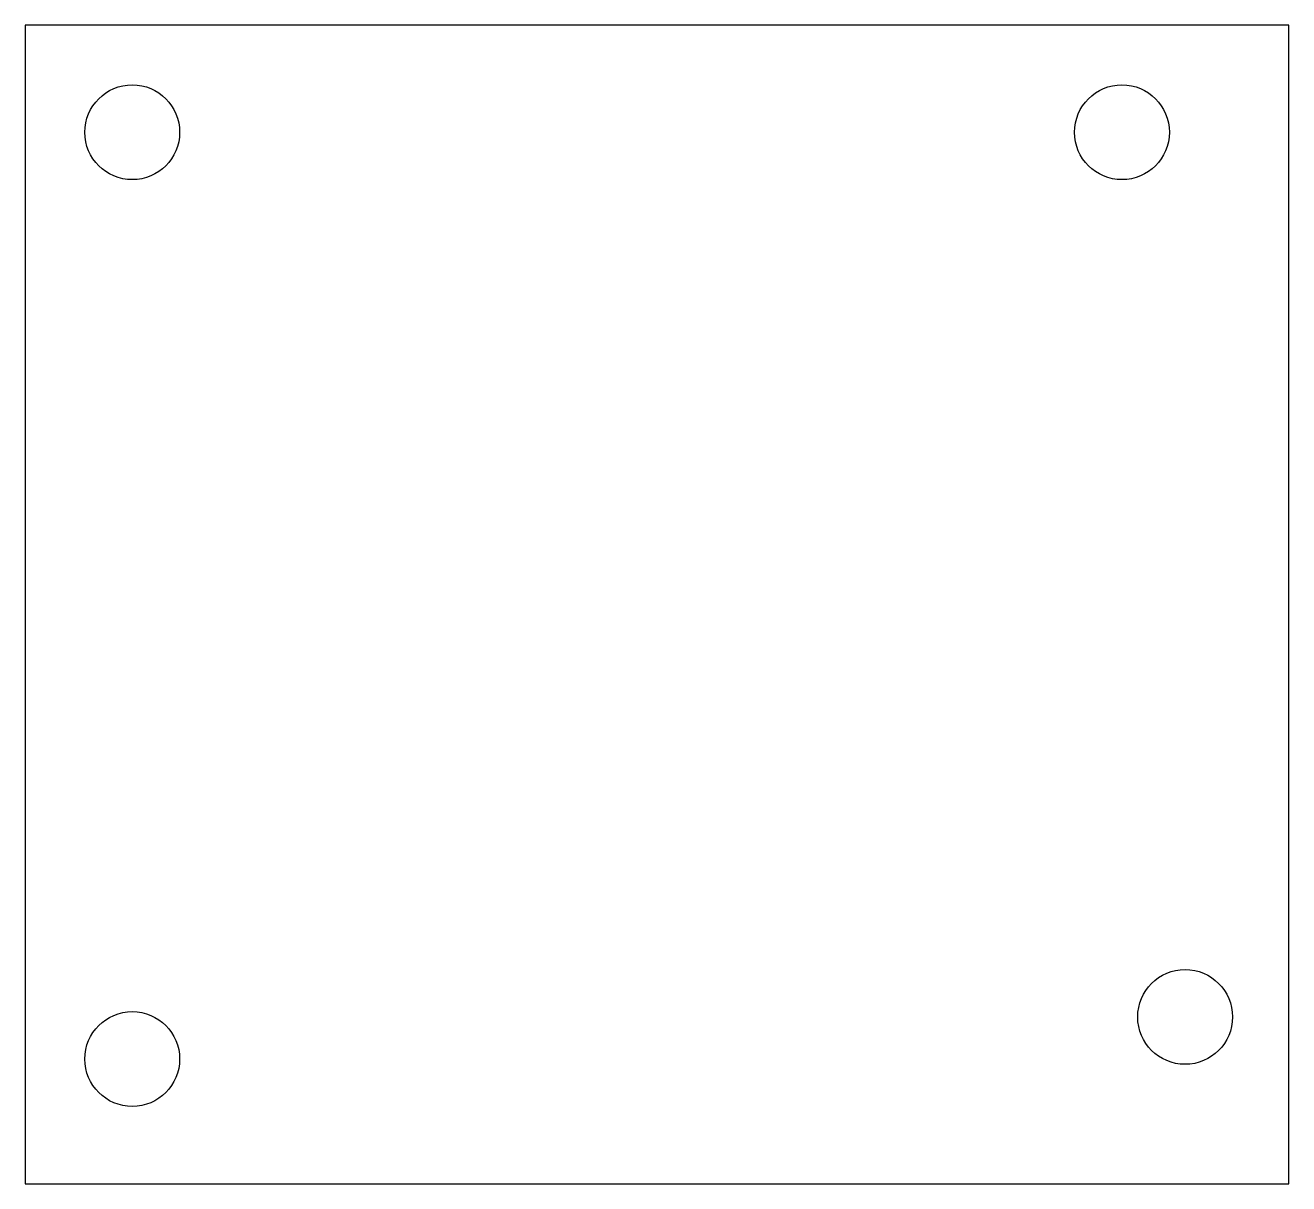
# Model space of a CAD drawing. Header units: inches. Extents: x -1.18 to 1.18, y -1.18 to 0.98.
import ezdxf

# ---------------------------------------------------------------- set-up
doc = ezdxf.new("R2010")
doc.units = ezdxf.units.IN
doc.header["$MEASUREMENT"] = 0

msp = doc.modelspace()

# ---------------------------------------------------------------- linework, layer by layer
at = {"color": 7, "linetype": 'Continuous', "lineweight": 25}
for p, q in [((1.1811, 0.9843), (-1.1811, 0.9843)), ((-1.1811, 0.9843), (-1.1811, -1.1811)), ((1.1811, -1.1811), (1.1811, 0.9843)), ((-1.1811, -1.1811), (1.1811, -1.1811))]:
    msp.add_line(p, q, dxfattribs=at)
for centre in [(-0.9811, 0.7843), (0.8693, 0.7843), (0.9874, -0.8693), (-0.9811, -0.948)]:
    msp.add_circle(centre, 0.0886, dxfattribs=at)

doc.saveas('drawing.dxf')
